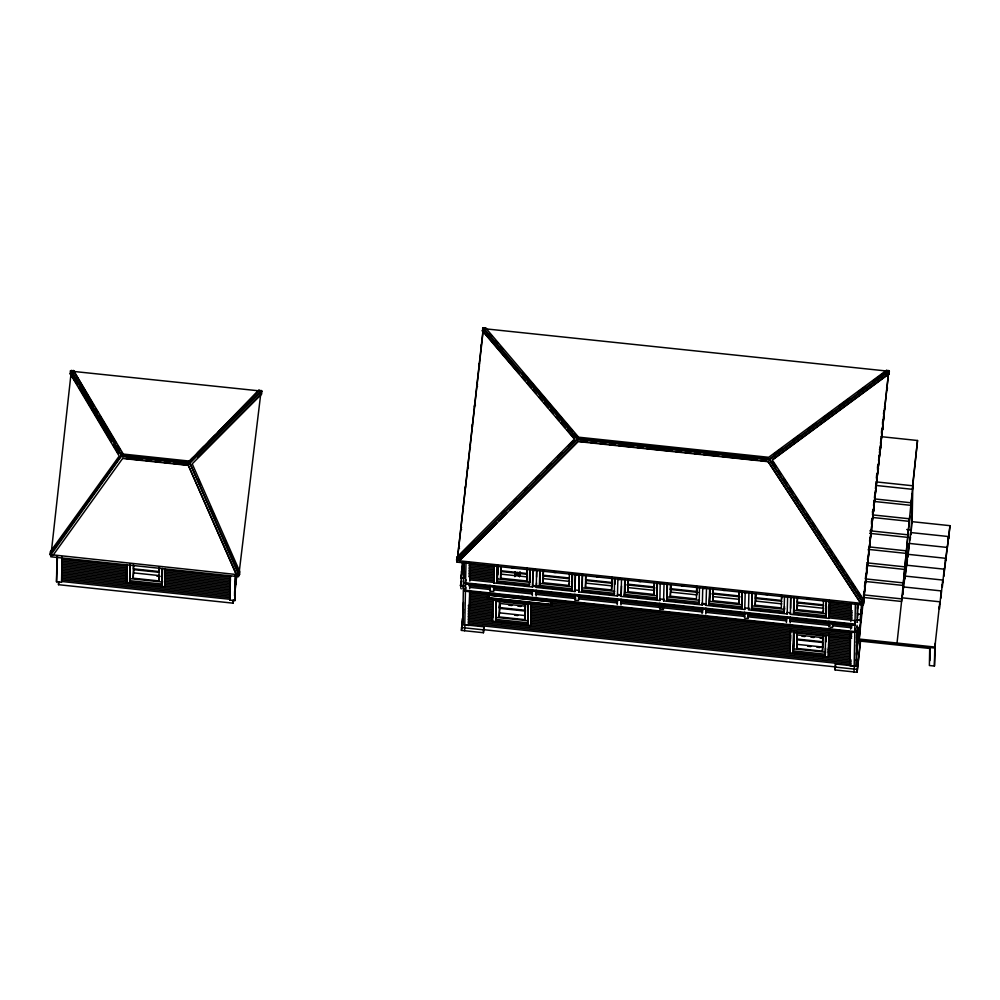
<?xml version="1.0" encoding="UTF-8"?>
<svg xmlns="http://www.w3.org/2000/svg" width="1000" height="1000" viewBox="0 0 1000 1000"><rect width="100%" height="100%" fill="white"/><g stroke="black" fill="none" stroke-linecap="round" stroke-linejoin="round"><path stroke-width="1.5" d="M62.05 556.9L61.562 582.3L56.513 581.763L57 556.375M57.462 555.962L56.513 581.763M233.375 600.225L233.05 603.162L58.525 584.688L58.575 581.7M126.812 564.462L126.463 582.65L164.775 586.712L164.95 585.075M162.113 568.95L161.65 585.588L129.625 582.2L129.975 564.062M130.113 564.05L129.8 580.675L162.213 584.113L162.537 581.175M130.287 565.037L130.025 578.65L162.05 582.038L162.312 568.425M133.175 578.2L133.35 569.6L159.088 572.325L158.912 580.913L133.175 578.2L133.825 570.025M159.537 567.55L159.1 571.538L133.363 568.812L133.45 564.462M159.1 571.538L159.175 567.188M161.65 585.588L161.962 568.962M162.213 584.113L162.5 568.987M164.775 586.712L165.125 568.513M235.763 574.825L234.825 600.625L229.775 600.1L230.225 576.2M230.263 583.325L230.4 575.862M233.05 603.162L233.1 600.163M234.825 600.625L235.312 575.237M768.175 461.7L578.1 441.575L459.425 560.812L456.425 559.9L577.487 438.475L769.412 458.787L888.812 370.637L863.175 605.112L457.05 562.137L482.95 331.125L482.3 330.788L483.312 327.725L485.712 327.987L578.587 437.188L768.675 457.3L886.4 370.387L888.812 370.637L889.125 373.837L772.337 460.05L864.163 600.487L863.15 603.525L860.75 603.275L768.175 461.7L860.75 603.275M464.575 630.737L464.975 624.812L483.837 626.8L483.438 632.725L461.438 630.4L463.55 609.075M462.512 618.387L461.438 630.4M469.2 623.413L468.975 625.45L462.688 624.775L463.888 562.2M463.488 602.4L462.688 624.775M463.988 576.462L464.25 562.725M855.088 621.1L854.688 624.963L465.288 583.787L465.8 579.913M464.775 625L465.575 583.787M465.625 580.737L465.988 562.425M468.975 625.45L469.613 591.862M469.675 588.812L469.762 584.237M469.825 581.188L470.175 562.863M469.55 604.925L469.7 597.225M483.438 632.725L483.837 626.8M552.163 603.038L551.938 605.062L487.688 598.263L487.75 594.913M487.962 594L487.688 598.263M488.738 598.112L488.837 594.913M490.025 585.288L489.9 591.163L493.638 591.562L493.725 587.15M530.938 623.913L530.763 625.438L492.463 621.375L493.038 598.625M533.038 569.263L532.55 587.025L493.85 582.925L494.188 565.212M528.15 619.75L527.638 624.312L495.613 620.925L496.163 599.75L495.788 619.4L527.812 622.788L528.162 604.65M496.325 600.737L496.012 617.375L528.038 620.763L528.35 604.138M529.738 569.75L529.425 585.9L497.013 582.475L497.35 564.85M497.488 564.8L497.175 580.95L529.6 584.375M497.663 565.7L497.4 578.925L529.825 582.35L530.075 569.138M497.863 574.862L498.025 566.05M499.175 616.925L499.787 604.263L499.175 616.925L524.913 619.637L525.475 609.85M499.35 607.537L499.8 603.475L525.538 606.2L525.087 610.262L499.35 607.537L499.462 601.737M500.575 578.2L500.7 571.5L526.825 574.263L526.7 580.975L500.575 578.2L501.075 571.462M527.3 569.425L526.838 573.475L500.712 570.712L500.788 566.7M514.75 576.375L514.837 571.812M519.487 576.875L519.575 572.312M524.913 619.637L525.075 611.05L499.338 608.325M525.087 610.262L525.225 603.013M526.838 573.475L526.95 568.125M526.7 580.975L527.225 572.888M527.638 624.312L528.013 604.663L495.988 601.275M529.625 582.913L529.875 569.7M530.763 625.438L531.35 602.688M532.337 595.65L532.45 589.788M532.55 587.025L532.9 569.3M536.075 596.05L536.188 590.175M575.438 575.225L574.987 591.512L536.287 587.413L536.6 571.175M536.512 582.938L536.287 587.413M536.625 577.038L536.737 571.125M572.375 585.825L571.862 590.4L539.45 586.962L539.75 570.812M539.9 570.75L539.612 585.438L572.025 588.875L572.312 574.188M540.1 570.2L539.837 583.413L572.263 586.838L572.513 573.625M543 582.7L543.138 575.988L569.263 578.75L569.138 585.462L543 582.7L543.513 575.95M569.35 573.95L569.275 577.975L543.15 575.2L543.25 569.85M550.887 604.7L550.988 601.487M551.938 605.062L552.225 599.675M571.862 590.4L572.2 572.775M574.888 594.275L574.775 600.138L578.513 600.538L578.6 596.138M574.987 591.512L575.325 573.8M617.6 594.475L617.425 596L578.725 591.912L579.062 574.188M579.2 574.138L578.725 591.912M582.05 589.938L614.462 593.362L614.3 594.888L581.875 591.45L582.362 573.775M582.525 574.688L582.275 587.9L614.688 591.337M585.438 587.188L585.575 580.487L611.7 583.25L611.575 589.95L585.438 587.188L585.95 580.45M612.163 578.4L611.712 582.463L585.588 579.7L585.662 575.675M611.712 582.463L611.812 577.1M611.575 589.95L612.1 581.875M614.3 594.888L614.612 578.725M614.637 584.55L614.75 578.675M614.837 583.987L614.95 578.112M617.212 604.637L617.3 600.237M617.425 596L617.913 578.237M620.95 605.025L621.062 599.163M660.025 598.975L659.862 600.487L621.163 596.4L621.5 578.675M621.5 586.013L621.163 596.4M657.237 594.812L656.737 599.375L624.312 595.95L624.763 579.738M624.963 579.175L624.712 592.388L657.125 595.825L657.387 582.612M625.225 585.4L624.312 595.95M654.513 587.7L654 594.438L627.875 591.675L628 584.975M654.45 584.25L654.15 586.95L628.025 584.188L628.1 580.163M627.875 591.675L628.375 584.938M654 594.438L654.137 587.737M654.15 586.95L654.225 582.938M656.737 599.375L657.038 583.225M657.188 583.162L656.9 597.85L624.487 594.425M659.762 603.25L659.65 609.125L663.375 609.525L663.462 605.112M659.862 600.487L660.2 582.775M663.612 607.487L663.662 604.55M702.463 603.462L702.3 604.987L663.587 600.887L664.075 583.125M666.925 598.913L699.338 602.337L699.163 603.862L666.75 600.438L667.087 582.812M667.4 583.663L667.15 596.888L699.562 600.312M670.312 596.163L670.888 585.4L670.312 596.163L696.438 598.938L696.575 592.225M697.038 587.388L696.587 591.438L670.45 588.675L670.537 584.663M696.587 591.438L696.688 586.087M696.975 590.85L696.888 594.875L670.763 592.112M699.163 603.862L699.475 587.712M702.087 613.612L702.163 609.212M702.3 604.987L702.775 587.225M705.812 614.012L705.925 608.138M744.9 607.95L744.725 609.475L706.025 605.375L706.513 587.612M742.113 603.787L741.6 608.35L709.188 604.925L709.638 588.713M709.837 588.162L709.587 601.375L742 604.8L742.25 591.587M710.2 588.5L709.188 604.925M739.375 596.688L738.875 603.425L712.75 600.662L712.875 593.95M739.475 591.875L739.025 595.938L712.887 593.162L712.962 589.15M712.75 600.662L713.25 593.913M738.875 603.425L739 596.712M739.025 595.938L739.1 591.912M741.6 608.35L742.05 592.15M744.625 612.238L744.513 618.1L748.25 618.5L748.337 614.1M744.725 609.475L745.188 593.188M748.95 592.1L748.462 609.875L787.163 613.962L787.337 612.438M784.55 608.275L784.038 612.85L751.625 609.412L751.963 591.788M752.275 592.65L752.013 605.862L784.438 609.3L784.488 606.362M781.438 601.213L781.312 607.913L755.188 605.15L755.775 593.6M755.4 593.638L755.325 597.663L781.45 600.425L781.562 595.062M755.188 605.15L755.763 594.388M784.038 612.85L784.488 596.638M786.425 622.537L786.513 618.138M787.163 613.962L787.65 596.2M790.163 622.938L790.275 617.062M829.25 616.875L829.075 618.4L790.375 614.3L790.713 596.587L790.625 608.35M828.512 655.138L828.337 656.925L790.025 652.862L790.6 630.125M826.4 601.075L825.95 617.288L793.538 613.85L793.838 597.7M793.988 597.638L793.7 612.325L826.125 615.763M793.188 652.412L793.562 632.762L825.588 636.15L825.212 655.8L793.188 652.412L794.212 635.737M794.188 597.087L793.925 610.3L826.35 613.725L826.488 606.388M793.7 632.75L793.363 650.888L825.375 654.275L825.212 655.8M793.9 632.238L793.587 648.863L825.6 652.25M823.525 609.637L823.225 612.35L797.087 609.587L797.225 602.875L823.7 605.712M823.438 600.837L823.363 604.862L797.237 602.087L797.312 598.075M796.737 648.413L796.912 639.812L822.638 642.537L822.475 651.137L796.737 648.413L797.275 640.05M823.162 634.788L822.663 641.75L796.925 639.025L797.062 631.775M797.087 609.587L797.6 602.837M796.925 639.025L797.425 632.062M822.663 641.75L822.775 635.95M823.225 612.35L823.35 605.638M822.475 651.137L823.012 642.775M825.95 617.288L826.263 601.125M825.375 654.275L825.5 648.238M825.612 642.188L825.725 636.138M825.812 641.663L825.925 635.625M828.337 656.925L828.913 634.175M828.863 627.025L828.975 621.163M829.075 618.4L829.412 600.688M828.562 652.362L828.662 647.212L828.55 648.225L849.963 650.487M832.688 623.025L832.6 627.425L830.113 627.163M860.713 639.862L857.1 672.275L835.1 669.938L835.5 664.013L854.35 666.012L853.962 671.938M835.5 664.013L835.1 669.938M850.612 632.188L849.975 665.763L856.263 666.425L857.3 631.85M850.675 629.138L850.763 624.55M850.825 621.5L851.175 603.188M465.7 579.888L465.288 583.675L854.812 624.987L854.975 621.087M854.163 666.213L854.95 625M855.013 621.95L855.362 603.625M856.263 666.425L857.05 625.225M857.113 622.163L857.463 603.85M857.562 618.112L857.825 604.375M857.1 672.275L860.425 640.088M858.125 663.138L858.175 660.25L856.087 660.037M929.712 648.45L859.025 640.975L859.05 639.025L934.8 647.038L934.438 666.05L929.388 665.525L929.725 647.5M861.012 621.75L861.087 617.275M863.175 605.112L863.875 603.025L769.412 458.787L769.287 459.963L863.15 603.525L459.425 560.812M864.075 591.9L863.688 597.463L901.562 601.462L909.75 516.112M896.912 644.025L901.975 597.8L939.85 601.8L939.8 604.375M901.95 598.8L902 596.225M903 591.587L902.95 594.163L903.275 591.175M911.3 500.087L903.112 585.438L865.238 581.438M942.7 582.625L942.75 580.05L904.875 576.05L904.825 578.625L906.325 565.175L944.2 569.175L944.15 571.75L945.65 558.3L907.775 554.3L906.275 567.75L906.325 565.175M907.3 561.538L907.35 558.962L904.9 578.8M907.775 554.3L907.725 556.875L909.225 543.425L947.1 547.425L947.05 550L948.55 536.55L910.675 532.55L907.8 557.05M909.175 546L909.225 543.425M910.25 537.212L910.2 539.788L910.512 536.938M912.825 485.637L910.863 505.337L874.5 501.488M910.675 532.55L910.625 535.125L912.125 521.675L950 525.675L943.725 576.413L943.775 573.85M911.988 493.975L911.287 530L906.75 529.525M881.162 436.662L917.525 440.5L912.412 489.312L876.05 485.462M912.113 522.675L912.875 483.062L917.525 440.5M929.925 660.625L930.188 647.113M935.325 643.15L934.438 666.05M939.412 606.475L939.362 609.038L941.3 590.925L903.425 586.925L902.087 598.875M940.863 595.6L940.812 598.162L942.75 580.05M941.25 593.5L941.3 590.925M942.312 584.725L942.275 587.288L944.2 569.175M945.65 558.3L945.6 560.875L947.1 547.425M948.55 536.55L948.5 539.125L950 525.675M854.938 628.575L854.663 632.475L854.837 628.575M514.95 574.475L515.188 572.413M62.213 556.888L62.075 559.475L127.225 566.375L127.338 565.363L127.188 567.95L62.038 561.05L62.162 560.037L62.013 562.625L127.163 569.513L127.275 568.5M127.3 566.925L127.1 572.663L61.95 565.763L62.1 563.175L61.988 564.2L127.125 571.087L127.238 570.075M127.088 577.938L126.912 582.1L61.775 575.2L61.887 574.188L61.737 576.763L229.95 594.562L230.125 590.4L230.012 591.413L164.862 584.525L165.037 580.363L164.925 581.375L230.075 588.275L230.188 587.263L230.037 589.85L164.9 582.95M165.225 570.925L165.075 573.513L230.225 580.413L230.338 579.4L230.138 585.125L164.988 578.237L165.1 577.212L164.963 579.8L230.1 586.7L230.25 584.113L230.138 585.125M468.862 571.888L494.062 574.562L494.237 570.4L494.125 571.413L468.925 568.75M493.025 599.15L492.875 601.737L469.963 599.312M492.725 614.875L492.55 619.038L468.1 616.45M531.337 603.212L531.188 605.8L790.45 633.225M531.237 607.925L531.1 610.513L790.362 637.95L790.5 635.363L790.387 636.375L531.125 608.938L531.275 606.35L531.163 607.362L790.425 634.8M790.475 636.938L790.275 642.663L531.013 615.225L531.125 614.212L530.975 616.8L790.238 644.237L790.35 643.225L790.212 645.812L530.95 618.375L531.062 617.362L530.887 621.512L790.15 648.95L790.3 646.363L790.175 647.375L530.925 619.95M790.263 647.938L790.088 652.1L530.825 624.663L530.975 622.075L530.862 623.088L790.125 650.525L790.238 649.513M852.25 610.887L829.312 608.462L829.488 604.3L829.375 605.312L850.788 607.575M849.938 652.075L828.525 649.812L828.662 647.212M517.575 574.2L517.737 572.463M519.95 575.612L520.25 572.537M122.85 458.15L52.938 555.45L50.763 555.212L50 554.575L50.312 551.737L119.213 456.087L70.175 373.713L70.487 370.875L73.55 370.562L94 405.9M173.025 463.462L188.225 465.075L236.475 574.862L238.625 575.1L239.525 574.637L239.875 571.812L192.225 463.837L261.55 393.988L261.9 391.138L258.962 390.175L188.6 461.875L193 457.45M258.962 390.175L218.25 432M261.062 391.287L261.137 390.412L189.6 462.488L238.625 575.1L239.525 574.637L189.6 462.488L121.988 455.325L121.1 455.875L50 554.575L238.688 574.775L238.65 576.675L50.788 556.788L50.825 554.9L121.988 455.325L71.388 370.337L71.312 371.2L70.487 370.875L121.862 456.525L189.475 463.675L261.9 391.138L72.862 371.362M485.712 327.987L485.65 328.85L889.4 371.3L769.287 459.963L577.362 439.65L482.587 328.25L483.237 328.6L483.312 327.725L577.487 438.475L577.362 439.65L457.025 560.55L456.712 557.362L574.425 439.113L482.3 330.788M886.325 371.25L886.4 370.387M514.975 574.113L515.163 572.625M517.5 574.388L517.688 572.9M463.275 506.175L463.05 508.2A8.3 2.062 6.3 0 0 463.475 508.387M465.238 488.537L465.462 486.512M472.388 424.487L472.163 426.512A8.3 2.062 6.3 0 0 472.575 426.7M474.35 406.85L474.575 404.825A8.3 2.062 6.3 0 0 475.462 405.188M481.275 344.775L481.05 346.8A8.3 2.062 6.3 0 0 481.475 346.987M465.225 590.312L465.05 591.087L465.662 587.4L465.225 590.312L854.613 631.512M888.737 371.5L863.487 600.688L864.163 600.487M871.688 528.913L871.462 530.938A8.3 2.062 6.3 0 1 870.562 531.112M51.312 552.163L71.137 372.75M58.525 584.688L58.85 581.75M127.062 579.513L126.95 580.525L61.8 573.625L61.95 571.038L61.837 572.062L126.975 578.95L127.125 576.362L127.013 577.375L61.863 570.487L62.038 566.325L61.925 567.337L127.075 574.237L127.188 573.212L127.037 575.8L61.887 568.913M129.625 582.2L130.125 577.737M133.363 568.812L133.787 565.612M158.912 580.913L159.512 575.612L133.775 572.888M230.275 582.537L230.162 583.55L165.012 576.663L165.162 574.075L165.05 575.087L230.2 581.987M229.775 600.1L229.975 598.263M235.562 578.525L235.763 575.413M235.525 580.1L236.05 575.475M235.5 581.663L236.188 575.513L235.438 584.812M234.575 592.513L234.95 587.863M234.55 594.075L235.238 587.925M235.575 584.85L236.612 575.612M234.525 595.65L236.575 577.188M461.562 573.737L461.05 578.312L462.337 562.65M461.9 570.675L462.425 566.013M464.212 585.65L460.462 585.775L462.562 585.975L460.513 585.688L463.038 562.55M460.913 585.8L461.425 581.225M460.525 585.6L461.688 580.862M462.8 618.162L463.488 611.962M494.062 574.562L494.175 573.538L494 577.7L468.8 575.037M494.137 575.112L494.025 576.125L468.837 573.462M493.85 582.925L494.025 581.4M492.9 605.438L492.788 606.462L469.875 604.038M492.875 607.013L492.762 608.025L468.312 605.438M492.688 616.45L492.575 617.463L468.125 614.875M492.463 621.375L492.625 619.85M497.013 582.475L497.525 577.913M500.712 570.712L501.163 566.65M495.613 620.925L496.125 616.362M514.862 576.663L515.138 574.225L519.862 574.725L520.163 571.925M539.45 586.962L539.95 582.4M543.15 575.2L543.6 571.15M569.138 585.462L569.438 582.75M581.875 591.45L582.388 586.888M585.588 579.7L586.038 575.638M628.025 584.188L628.475 580.125M663.587 600.887L663.763 599.362M666.75 600.438L667.262 595.862M670.45 588.675L670.913 584.612M706.025 605.375L706.2 603.862L701.663 603.375M712.887 593.162L713.337 589.113M751.625 609.412L752.138 604.85M781.6 599.075L781.912 596.362M790.375 614.3L790.55 612.788M790.45 638.5L790.337 639.525L531.075 612.087L531.188 611.075L531.038 613.663L790.3 641.087L790.413 640.075M793.538 613.85L794.038 609.288M790.025 652.862L790.2 651.087M797.237 602.087L797.688 598.038M829.312 608.462L829.425 607.45L829.25 611.6L852.2 614.038M829.4 609.012L829.287 610.037L852.225 612.463M828.525 649.812L828.637 648.8L828.425 654.562L849.837 656.838M828.575 651.963L828.462 652.975L849.875 655.25M828.6 650.375L828.487 651.4L849.9 653.662M857.513 607.537L857.85 604.513M857.475 609.113L857.987 604.575M856.538 636.188L856.912 631.538M856.513 637.762L857.2 631.613M856.475 639.338L857.337 631.65M856.425 642.475L857.65 630.15M856.562 642.513L857.938 630.212M856.5 645.662L858.075 630.25M856.475 647.225L858.35 630.325M856.575 648.838L858.662 628.825M860.188 620.3L861.5 604.8M856.55 650.413L858.95 628.888M856.488 653.55L859.087 628.925M861.237 609.825L861.125 614.412L857.438 613.7M856.462 655.125L859.375 629M860.238 624.975L859.9 628.013L862.225 604.438M871.45 522.163L871.787 518.975M872.475 512.938L872.812 509.75M876.413 477.587L876.762 474.1M877.463 467.887L877.8 464.787M881.45 432.425L881.787 429.1M882.475 423.288L882.825 419.787M883.487 414.15L883.838 411M861.438 614.163L862.138 607.962M862.475 604.862L862.825 601.75M863.512 595.55L863.863 592.45M864.55 586.237L864.9 583.138M865.425 578.475L865.938 573.825M866.462 569.175L866.787 565.413L904.663 569.425M867.5 559.862L867.837 556.763M868.538 550.55L868.888 547.45M869.575 541.237L869.925 538.138M870.438 533.488L870.788 530.375M871.475 524.175L872 519.513M872.513 514.862L873.037 510.213M873.55 505.55L874.075 500.9M874.425 497.788L874.938 493.137M875.462 488.488L875.975 483.825M876.5 479.175L877.013 474.513M877.537 469.862L878.05 465.213M878.575 460.55L879.087 455.9M879.438 452.8L879.963 448.137M880.475 443.488L881 438.825M881.513 434.175L882.038 429.525M882.55 424.862L883.075 420.213M883.413 417.137L884.362 412.375L871.575 527.212M864.575 587.413L865.075 582.925M863.175 602.075L859.038 640.025L934.775 648.037L939.85 601.8M863.438 600.138L871.225 530.2M859.025 640.975L860.362 628.913M903.612 588.188L904.875 576.05M457.05 562.137L483.2 330.487M239.213 572.038L260.875 392.825M829.287 600.438L829.125 601.613L831.263 601.562M469.212 562.537L469.1 563.387L471.213 563.462M535.363 569.538C535.763 571.075 532.537 570.938 533.237 569.513M554.087 571.525L553.95 572.487L556.087 572.438M620.225 578.525C620.662 580.1 617.4 579.913 618.112 578.5M638.962 580.5L638.812 581.475L640.925 581.562M705.1 587.5C705.537 589.075 702.275 588.888 702.975 587.475M723.3 589.438L723.162 590.4L725.3 590.35M789.45 596.425L789.325 597.275L787.3 596.587M513.725 567.45L513.6 568.225L511.575 567.575M598.587 576.425L598.475 577.2L596.45 576.562M683.462 585.413L683.35 586.188L681.312 585.538M807.625 598.55L807.513 599.325L809.65 599.275M492.875 565.425L490.725 565.525M767.788 594.513L765.662 594.462M577.712 574.575L575.6 574.513M662.588 583.55L660.462 583.488M746.938 592.487L744.788 592.562M851.587 603.55L849.463 603.488M236.475 574.862L188.225 465.075M465.037 591.2L854.538 632.425L848.375 631.5M52.95 549.55L56.588 544.513M62.025 536.962L63.837 534.438M72 523.112L76.525 516.825M82.875 508.013L84.688 505.5M91.037 496.688L94.663 491.65M101 482.837L105.538 476.55M110.975 469L112.788 466.475M460.625 578.15L464.35 578.162M461.3 571.938L465.025 572.175M197.387 453.013L203.975 446.375M208.375 441.95L214.963 435.312M198 457.325L261.55 393.988M474.487 540.5L457.362 557.712L456.712 557.362M501.825 513.038L504.012 510.85M513.85 500.962L516.038 498.762M524.788 489.975L526.962 487.775M535.712 478.988L539 475.7M546.65 468L551.025 463.612M557.575 457.025L561.95 452.625M568.513 446.037L573.975 440.55M459.487 560.5L496.85 522.962M499.05 520.75L506.737 513.025M510.037 509.712L578.162 441.275M773.612 454.475L782.375 448M792.4 440.6L798.662 435.975M807.425 429.5L816.188 423.025M822.45 418.413L832.475 411.012M838.737 406.388L848.763 398.988M857.525 392.512L865.037 386.962M872.55 381.425L885.075 372.175M772.938 459.325L887.2 374.963M888.462 374.038L889.125 373.837M461.05 578.413L464.35 578.263M655.788 446.225L658.875 446.562M740.788 455.225L743.875 455.55M579.7 441.438L587.425 442.25M590.525 442.575L596.7 443.237M599.788 443.562L605.975 444.212M609.062 444.538L615.25 445.2M618.337 445.525L633.787 447.163M636.888 447.488L643.062 448.137M646.15 448.462L672.425 451.25M675.512 451.575L681.7 452.225M684.788 452.55L690.975 453.212M694.062 453.537L700.238 454.188M703.337 454.513L718.787 456.15M721.875 456.475L757.425 460.238M760.512 460.562L766.7 461.225M876.125 481.887L912.475 485.737M874.55 498.913L910.913 502.762M873 514.938L909.362 518.775M872.95 517.513L909.312 521.35M869.938 530.8L907.812 534.8M188.675 461L123.275 454.075L73.55 370.562M869.887 533.375L907.763 537.375M125.887 458.475L142.613 460.238M145.662 460.562L151.738 461.213M154.775 461.525L160.863 462.175M163.9 462.5L169.988 463.137M122.788 458.475L188.162 465.387M869.9 546.975L906.263 550.825M868.337 549.388L906.213 553.4M866.838 562.837L904.712 566.85M865.288 578.862L903.162 582.875M863.737 594.888L901.612 598.888M469.012 564.025L494.212 566.7M850.85 604.438L829.438 602.175L829.55 601.15L829.4 603.737L850.812 606.013M468.988 565.6L494.175 568.263L494.288 567.25L494.15 569.837L468.95 567.175M626.8 584.875L654.712 587.825M669.963 589.438L698.125 592.425M711.888 593.875L739.987 596.85M755.312 598.438L781.838 601.287M829.35 606.888L850.75 609.15M468.9 570.325L494.087 572.987M501.025 574.15L527.15 576.912M543.462 578.638L569.587 581.4M585.887 583.125L612.025 585.887M628.325 587.612L654.463 590.388M713.2 596.6L739.325 599.362M755.638 601.087L781.762 603.85M797.55 605.525L823.675 608.288M852.163 615.6L829.225 613.175L829.338 612.163L829.2 614.75L852.138 617.175M468.775 576.613L493.963 579.275L494.087 578.263L493.938 580.85L470.225 578.337M709.362 603.4L741.775 606.838M751.787 607.9L784.212 611.325M852.1 618.75L829.163 616.325L829.275 615.3L829.137 617.888L855.138 620.65M532.575 585.487L540.325 586.3M574.45 589.913L579.113 590.413M617.888 594.513L621 594.837M659.775 598.95L664.438 599.438M745.1 607.975L749.75 608.462M786.988 612.4L790.088 612.737M856.762 619.788L860.387 620.262M532.712 586.287L535.2 586.55M617.575 595.262L620.062 595.525M702.45 604.25L704.938 604.513M470.2 579.913L493.913 582.425M465.375 582.825L854.75 624.025M465.337 583.462L480.85 585.112M483.95 585.438L501.012 587.238M504.125 587.575L510.325 588.225M513.425 588.55L519.637 589.212M522.737 589.538L528.938 590.2M532.038 590.525L538.25 591.188M541.35 591.512L556.862 593.15M559.963 593.475L566.175 594.138M569.275 594.462L584.788 596.112M587.888 596.438L604.95 598.237M608.062 598.575L614.263 599.225M617.362 599.55L623.575 600.212M626.675 600.538L632.875 601.2M635.988 601.525L642.188 602.188M645.288 602.513L651.5 603.162M654.6 603.5L660.8 604.15M663.9 604.475L670.113 605.138M673.213 605.462L688.725 607.112M691.825 607.438L708.9 609.237M712 609.575L718.2 610.225M721.3 610.55L727.513 611.213M730.612 611.538L736.812 612.2M739.925 612.525L746.125 613.175M749.225 613.513L755.438 614.163M758.538 614.5L764.737 615.15M767.85 615.475L774.05 616.138M777.15 616.462L812.837 620.237M815.938 620.562L822.138 621.225M825.25 621.55L831.45 622.212M834.55 622.537L840.763 623.2M843.863 623.525L850.062 624.175M468.738 585.675L490.462 587.975M493.562 588.312L532.337 592.413M535.45 592.737L575.775 597.013M578.888 597.337L617.663 601.438M620.763 601.763L702.987 610.462M706.087 610.8L744.875 614.9M747.975 615.225L786.762 619.338M789.862 619.663L851.912 626.225M461.175 585.425L464.2 585.75M659.638 606.425L664.287 606.925M856.612 627.275L859.875 628.125M470.262 587.413L490.425 589.55M493.525 589.875L532.312 593.987M535.413 594.312L575.75 598.575M578.85 598.913L617.638 603.013M620.737 603.337L702.962 612.038M706.062 612.375L744.85 616.475M747.95 616.8L786.725 620.9M789.837 621.237L830.163 625.5M833.275 625.825L851.888 627.8M494.1 593.525L497.163 593.85M521.638 596.438L524.688 596.763M469.85 591.45L496.55 594.25M499.325 594.562L505.863 595.237M508.625 595.55L515.175 596.225M517.938 596.538L524.475 597.212M527.25 597.513L533.787 598.188M536.55 598.5L543.1 599.175M545.862 599.487L552.4 600.163M555.175 600.475L600.487 605.25M603.263 605.562L609.8 606.237M612.562 606.55L619.113 607.225M621.875 607.537L628.413 608.212M631.188 608.513L637.725 609.188M640.487 609.5L656.338 611.163M659.112 611.475L704.1 616.237M707.2 616.562L713.737 617.238M716.513 617.55L723.05 618.225M725.812 618.525L732.35 619.2M735.125 619.513L741.663 620.188M744.438 620.5L760.275 622.163M763.05 622.475L808.037 627.238M811.137 627.562L817.675 628.237M820.45 628.55L826.988 629.225M829.75 629.525L836.3 630.2M839.062 630.513L845.6 631.188M470.15 593.038L851.775 633.413M488.8 595.288L550.95 601.862M470.125 594.612L488.738 596.575M550.788 603.138L851.75 634.987M488.787 597.75L550.925 604.325M470.087 596.175L851.712 636.562M470.062 597.75L851.688 638.138M850.175 639.388L828.763 637.125L828.875 636.112L828.737 638.713L850.15 640.975M797.375 634.963L823.112 637.688M469.925 600.887L492.85 603.312L492.962 602.3L492.725 609.6L468.288 607.013M508.875 605.225L511.9 605.538M517.95 606.188L520.988 606.5M801.9 636.237L804.925 636.55M810.987 637.188L814.013 637.513M820.062 638.15L823.1 638.475M469.9 602.463L492.825 604.888M850.113 642.562L828.7 640.3L828.812 639.288L828.637 643.462L850.05 645.738M828.675 641.888L850.088 644.15M850.025 647.325L828.612 645.05L828.725 644.038L828.587 646.637L849.987 648.9M468.25 608.587L492.7 611.175L492.812 610.163L492.675 612.75L468.225 610.163M156.85 576.112L159.938 576.45M499.625 612.863L525.363 615.588M797.2 644.35L822.925 647.075M514.763 615.25L517.812 615.575M807.763 646.25L810.812 646.575M816.912 647.225L819.963 647.55M468.188 611.737L492.638 614.325L492.75 613.3L492.612 615.887L468.162 613.3M164.838 586.1L229.988 592.987M468.075 618.025L492.512 620.612M828.4 656.15L849.812 658.413M468.088 619.6L851.263 660.15M468.062 621.175L851.237 661.725M468.025 622.737L851.2 663.288M61.688 579.9L229.887 597.7L230.037 595.112L229.925 596.138L61.712 578.337L61.825 577.312L61.65 581.475L229.862 599.275M468 624.312L851.175 664.862M483.537 629.663L835.688 666.925M461.488 627.513L483.488 629.85M835.15 667.062L857.163 669.388M860.325 621.5L861.012 621.725M856.775 619.688L859.775 620.2M856.637 627.175L859.625 627.688M70.175 373.713L77.325 384.663M458.525 555.538L459.188 555.887M489.688 333.6L491.7 335.975M495.737 340.712L497.762 343.088M500.788 346.65L502.812 349.025M523 372.762L572.463 430.938M574.475 433.3L578.513 438.05M482.95 331.125L519 373.512M522 377.05L525.013 380.575M527.013 382.938L531.013 387.638M533.025 390L536.025 393.525M539.025 397.062L542.038 400.588M544.038 402.95L548.038 407.663M550.037 410.012L553.05 413.55M556.05 417.075L559.05 420.613M561.05 422.962L565.062 427.675M567.062 430.025L574.075 438.275M772.525 461.55L775.925 466.75M778.475 470.65L781.025 474.55M783.575 478.45L786.975 483.663M789.525 487.562L792.938 492.762M795.487 496.662L798.037 500.562M800.588 504.462L803.988 509.663M806.538 513.562L809.938 518.763M812.487 522.663L815.037 526.562M817.588 530.462L820.987 535.662M823.538 539.575L826.938 544.775M829.488 548.675L832.038 552.575M834.587 556.475L837.987 561.675M840.537 565.575L843.938 570.775M846.488 574.675L849.038 578.575M851.587 582.475L854.987 587.675M857.537 591.575L860.938 596.788M95.588 408.55L97.95 412.525M99.525 415.175L116.1 443.013M117.688 445.675L120.05 449.65M121.625 452.3L123.212 454.95M78.913 387.325L111.337 441.8M112.925 444.45L118.462 453.75M461.213 588.85L460.662 587.638M198.287 479.6L200.175 483.862M210.2 506.6L212.075 510.863M213.337 513.7L215.837 519.388M225.25 540.7L227.125 544.963M229.638 550.638L230.888 553.488M872.513 511.488A8.3 2.062 6.3 0 0 873.65 511.287L873.875 509.25A8.3 2.062 6.3 0 1 873.45 509.35M864.987 588.962A8.3 2.062 6.3 0 1 864.562 589.062M881.625 429.8A8.3 2.062 6.3 0 0 882.763 429.6L882.987 427.562A8.3 2.062 6.3 0 1 882.562 427.663M866.875 572.038A8.3 2.062 6.3 0 1 866.45 572.137M867.1 570.013A8.3 2.062 6.3 0 1 866.45 570.15M879.425 449.462A8.3 2.062 6.3 0 0 880.575 449.25L880.8 447.225A8.3 2.062 6.3 0 1 880.375 447.325M868.475 552.013A8.3 2.062 6.3 0 0 869.125 551.875L869.35 549.837A8.3 2.062 6.3 0 1 868.45 550.013M886.55 389.888A8.3 2.062 6.3 0 0 887.212 389.762L887.425 387.725A8.3 2.062 6.3 0 1 886.538 387.9M875.562 490.45A8.3 2.062 6.3 0 0 875.987 490.35L876.213 488.325A8.3 2.062 6.3 0 1 875.562 488.462M877.588 470.325A8.3 2.062 6.3 0 0 878.238 470.188L878.462 468.15A8.3 2.062 6.3 0 1 877.562 468.325M884.45 408.8A8.3 2.062 6.3 0 0 885.1 408.663L885.325 406.637A8.3 2.062 6.3 0 1 884.425 406.812M858.462 614.625A7.013 1.737 6.4 0 1 857.9 614.8M470.475 445.6A8.3 2.062 6.3 0 1 470.05 445.412L469.825 447.45A8.3 2.062 6.3 0 0 470.475 447.713M479.588 363.913A8.3 2.062 6.3 0 1 479.162 363.725L478.938 365.763A8.3 2.062 6.3 0 0 479.588 366.025M461.587 527.375A8.3 2.062 6.3 0 1 460.938 527.1L460.712 529.138A8.3 2.062 6.3 0 0 461.6 529.487M459.475 546.287A8.3 2.062 6.3 0 1 458.825 546.013L458.612 548.038A8.3 2.062 6.3 0 0 459.487 548.4M477.562 384.162A8.3 2.062 6.3 0 1 476.912 383.9L476.688 385.925A8.3 2.062 6.3 0 0 477.575 386.287M468.45 465.85A8.3 2.062 6.3 0 1 467.8 465.588L467.575 467.612A8.3 2.062 6.3 0 0 468.462 467.975M857.525 622.137A3.162 3.062 1.1 0 1 857.225 622.413M463.525 588.513A3.162 3.062 1.1 0 1 463.013 587.888M165.25 569.362L165.113 571.95L230.25 578.837L230.4 576.25L230.287 577.263L165.138 570.375L165.25 569.362"/></g></svg>
